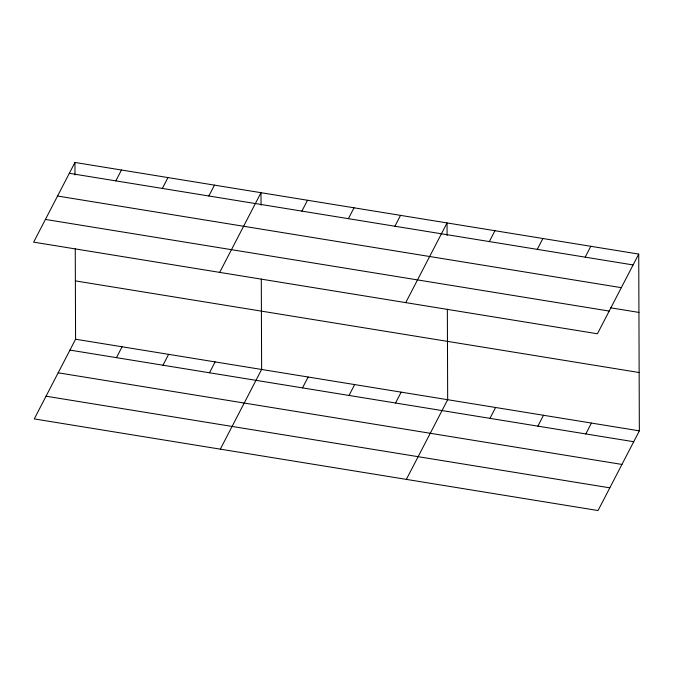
<?xml version="1.0" encoding="UTF-8"?>
<svg xmlns="http://www.w3.org/2000/svg" width="673" height="673" viewBox="0 0 673 673"><rect width="100%" height="100%" fill="white"/><g stroke="black" fill="none" stroke-linecap="round" stroke-linejoin="round"><path stroke-width="1.01" d="M74.955 162.454L33.65 242.145L597.422 333.774L638.727 254.083L74.955 162.454L74.997 174.955M115.84 180.877L121.468 170.017M75.258 248.766L75.578 339.226L34.273 418.917L598.045 510.546L639.35 430.855L638.727 254.083M162.344 188.432L167.981 177.571M116.454 357.649L122.091 346.788M208.857 195.994L214.494 185.134M162.967 365.212L168.595 354.351M219.692 272.38L261.006 192.688L261.048 205.189M209.48 372.775L215.108 361.906M301.883 211.112L307.511 200.251M220.315 449.152L261.62 369.469L261.301 279.009M348.395 218.675L354.023 207.806M302.505 387.892L308.133 377.023M394.908 226.229L400.536 215.368M349.009 395.446L354.646 384.586M405.743 302.614L447.049 222.931L447.091 235.432M395.522 403.009L401.158 392.149M489.338 241.582L494.966 230.713M406.357 479.395L447.671 399.703L447.352 309.244M537.256 249.372L542.892 238.503M489.961 418.354L495.589 407.493M585.182 257.153L590.81 246.293M537.878 426.144L543.506 415.283M585.796 433.934L591.432 423.073M69.327 173.314L633.1 264.943M57.55 196.028L621.33 287.657M610.386 307.78L638.938 312.415M45.419 219.432L609.2 311.061M75.376 280.893L639.148 372.522M75.578 339.226L639.35 430.855M69.942 350.095L633.722 441.724M58.172 372.808L621.945 464.437M46.042 396.204L609.814 487.832"/></g></svg>
